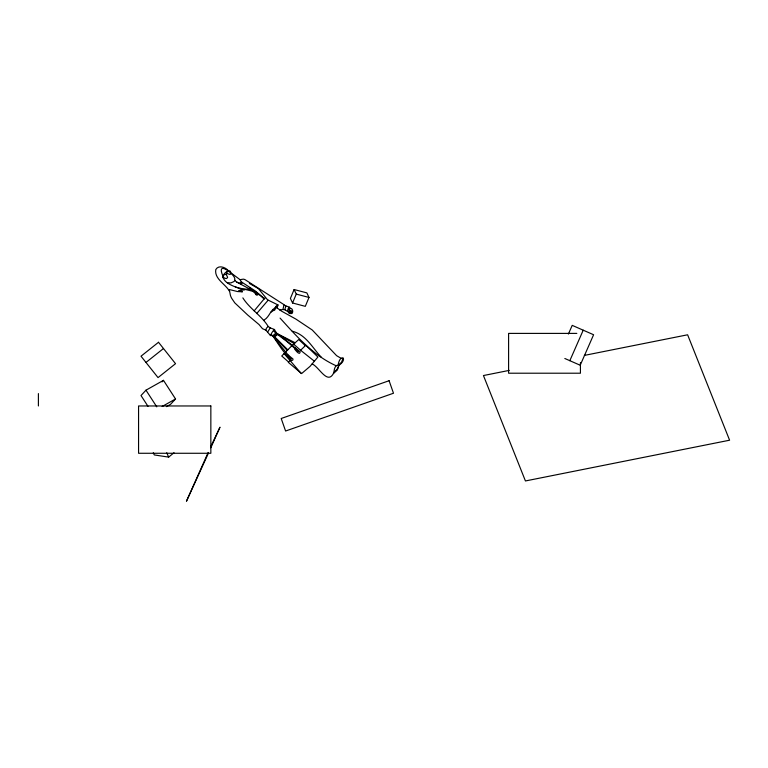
<?xml version="1.0" encoding="UTF-8"?>
<svg xmlns="http://www.w3.org/2000/svg" width="768" height="768" viewBox="0 0 768 768"><rect width="100%" height="100%" fill="white"/><g stroke="black" fill="none" stroke-linecap="round" stroke-linejoin="round"><path stroke-width="1.15" d="M277.354 334.358C276.854 335.904 273.274 337.642 271.334 335.242L270.586 335.645L265.901 330.163L266.39 328.224L268.224 326.486C261.792 315.859 249.648 308.736 242.851 297.878M290.784 312.902C292.522 315.907 294.461 308.429 289.987 308.083C288.845 304.934 286.09 312.787 288.97 311.731C292.838 314.717 290.995 310.531 288.499 309.187M291.494 312.134L290.89 310.387M249.379 283.411L258.442 288.624L267.523 299.808L278.016 304.944L276.605 305.606L275.059 307.872L274.771 310.013L272.563 309.648M227.376 282.72L230.861 282.922L233.597 281.712A6.806 5.05 38.3 0 0 234.547 280.934L234.845 278.842A8.918 6.605 38.3 0 0 234.192 277.104C231.437 272.16 216.701 261.168 222.701 275.568C223.478 284.17 235.392 286.368 241.738 289.555C251.779 287.693 257.194 292.291 264.058 299.011L265.44 297.638M270.365 335.309C271.238 334.08 273.974 328.31 274.781 330.509M267.782 331.824L270.24 327.878L274.723 329.587M226.186 274.272L226.838 273.485L229.891 274.426A1.661 1.229 38.3 0 0 230.467 274.09C232.531 265.258 217.738 276.614 225.6 278.438A2.237 1.661 38.3 0 0 226.646 278.41L227.338 277.805A1.738 1.286 38.3 0 0 227.606 277.171L226.09 274.195L224.294 274.877M277.094 308.035L278.016 304.944M334.032 372.221C334.224 361.786 343.69 364.176 334.032 372.221C327.878 386.16 319.258 366.883 312.144 363.946M294.106 289.526L290.4 298.426L292.56 302.986L305.299 306.346L309.005 297.446L306.845 292.886L294.106 289.526L296.266 294.096L292.56 302.986M290.592 313.574L289.43 313.45L290.054 312.557M568.387 334.07L572.218 325.363L593.597 334.742L580.205 365.242L564.826 358.493M569.827 360.691L583.219 330.192M208.166 452.486L186.461 501.235L208.406 453.178M210.576 447.072L219.984 427.181L210.826 447.763M289.421 313.286L288.979 312.845L289.766 312.394M230.976 272.899L240.048 279.677L243.341 279.149A6.317 4.685 38.3 0 1 245.059 279.667L283.238 304.166L283.987 304.819L282.95 309.475L285.35 309.955L287.894 311.779M275.357 308.822L276.106 307.258M263.942 320.515L264.23 319.93C269.174 317.146 270.317 310.474 275.059 307.872M289.478 307.114L285.965 305.99L285.043 308.63L285.35 309.955M275.318 332.544L275.952 332.285L277.133 333.542M343.123 358.118L341.549 362.294L338.131 365.203C339.907 352.733 348.931 358.522 338.698 365.52M227.194 271.67L226.838 273.485M264.058 299.011L254.189 310.848M293.635 344.122L300.586 350.246L305.779 345.254L317.904 357.024L310.051 366.355L301.594 373.584L288.336 362.371L290.035 360.518M166.445 406.637L170.563 404.323L175.536 398.966L163.478 380.342L145.978 390.182L141.014 395.539L147.994 406.33M162.058 381.869L163.478 380.342M268.128 300.221L256.666 313.584M284.803 352.886L281.741 356.006L288.634 362.054M285.6 352.08L291.773 345.802M292.339 345.293L298.762 339.533L305.28 345.629M153.293 452.746L154.262 454.934L168.662 457.114L174.019 452.726M145.978 362.448L163.478 348.528M222.778 277.651L223.43 277.142M333.446 373.526L337.334 370.022L338.976 365.434M270.931 312.144L273.984 310.157M162.154 406.493L175.536 398.966M249.11 289.555L250.253 288.682L249.907 287.75M282.95 309.475L279.782 309.994M291.533 311.702L292.08 311.549M509.261 370.387L483.446 375.542L525.427 480.96L729.6 440.208L687.619 334.79L584.362 355.402M289.45 312.154L288.979 312.845M244.733 289.843L238.656 290.602L242.419 291.821L237.59 291.562L229.286 289.526L230.4 295.306A14.909 11.05 38.3 0 0 231.686 298.32L234.806 302.89L247.786 315.091L259.018 324.547L262.493 328.694L265.901 330.163M340.963 358.234L336.614 355.68L312.221 329.971L295.862 319.066L281.376 311.04L275.76 306.989M274.915 335.77L272.621 335.261M294.854 347.645L300.23 351.859C299.856 356.102 295.411 350.16 294.595 348.941L294.47 348.326M576.835 333.398L508.598 333.398L508.598 373.21L580.426 373.21L580.426 362.669M275.328 335.472L273.802 334.829M287.798 354.816L293.04 359.011L292.8 360.106L291.37 360.634L287.126 355.536M288.605 307.699L289.987 308.083M235.382 287.03L251.722 291.034L256.522 292.925L257.904 294.97L256.109 294.826L254.832 292.57L251.126 289.786L236.89 282.163M296.266 294.096L309.005 297.446M292.272 331.219C306.048 334.666 312.326 347.712 321.293 357.226M336.202 365.77C313.402 355.613 296.582 336.259 280.08 318.106M273.782 330.989L275.75 332.899L295.142 342.749M241.248 281.808L255.062 290.794L264.422 298.627M275.75 332.899L294.221 343.584M276.211 335.414L274.416 333.984M283.987 304.819L285.965 305.99M289.642 310.128L290.851 310.925M287.731 310.723L288.97 311.731M276.134 333.446L286.685 341.318L298.55 351.638L293.088 345.869L280.531 336.096M270.47 334.579L271.334 335.242M268.224 326.486L270.24 327.878M314.467 361.267L300.586 350.246M228.23 270.547C225.331 267.187 218.486 264.73 215.798 269.53C214.128 278.87 225.552 284.102 229.354 291.053M287.798 349.843L274.493 336.614M287.27 350.39L273.898 336.73C278.707 344.227 286.781 352.608 291.101 359.194C283.603 353.261 278.678 344.285 273.13 336.49M274.147 329.856L276.288 332.506M284.074 353.626L301.075 373.296M240.048 279.677L242.179 283.238L240.25 282.48L241.296 283.939L236.39 281.933L234.912 280.291M145.978 390.182L156.768 406.848M166.733 452.746L168.662 457.114M38.4 393.59L38.4 405.965M255.139 292.838C256.339 296.736 259.21 293.578 255.139 292.838M158.515 342.278L141.014 356.198L158.035 377.606L175.536 363.677L158.515 342.278M389.098 380.717L281.203 418.493L285.59 431.021L393.485 393.235L389.098 380.717M210.845 405.965L138.566 405.965L138.566 453.274L210.845 453.274L210.845 405.965"/></g></svg>
